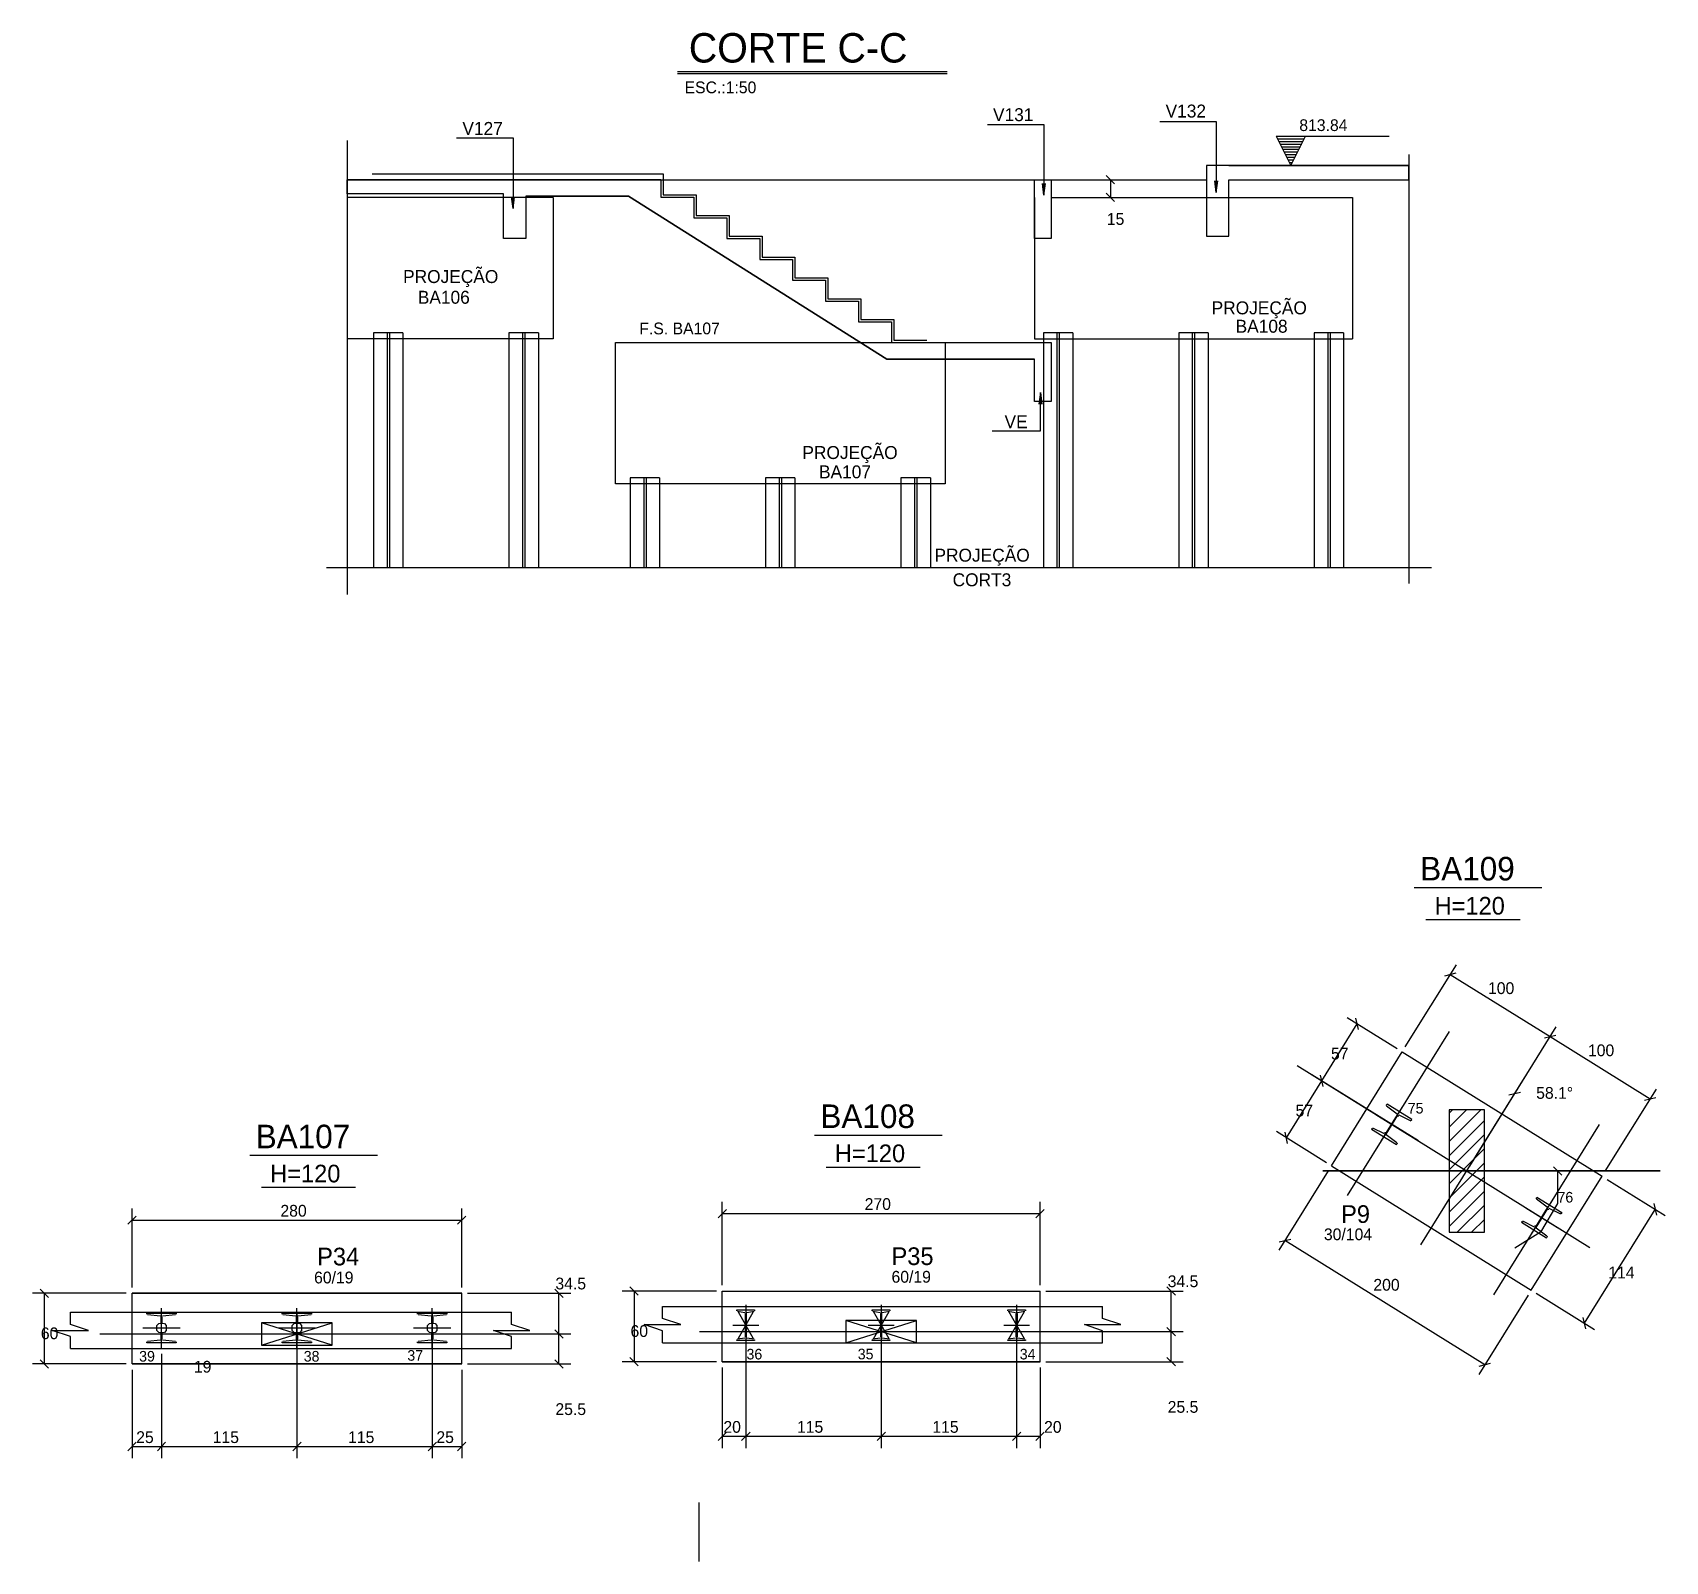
# Model space of a CAD drawing. Header units: metres. Extents: x -5 to 7065, y -6 to 4166.
# Drawn here: x 3870 to 5257, y 666 to 1964 of the extents above; entities that cross this region are included whole.
import ezdxf

# ---------------------------------------------------------------- set-up
doc = ezdxf.new("R2010")
doc.units = ezdxf.units.M

msp = doc.modelspace()

# ---------------------------------------------------------------- linework, layer by layer
at = {"layer": '1', "color": 1}
for p, q in [((5033.8, 1098.7), (5203.6, 993.1)), ((4973.6, 1001.9), (5143.4, 896.3)), ((3954.9, 833.6), (3954.9, 893.6)), ((4234.9, 833.6), (4234.9, 893.6)), ((4456.2, 895.5), (4726.2, 895.5)), ((4456.2, 835.5), (4456.2, 895.5)), ((4726.2, 835.5), (4726.2, 895.5)), ((3902.5, 877.6), (4277.3, 877.6)), ((3902.5, 846.6), (4277.3, 846.6))]:
    msp.add_line(p, q, dxfattribs=at)
for points in [[(3954.9, 893.6), (4234.9, 893.6), (3954.9, 893.6)], [(3954.9, 833.6), (4234.9, 833.6), (3954.9, 833.6)], [(4456.2, 835.5), (4726.2, 835.5), (4456.2, 835.5)]]:
    msp.add_lwpolyline(points, dxfattribs=at)
at = {"layer": '2', "color": 2}
for p, q in [((4782.4, 1843), (4789.4, 1836)), ((4782.4, 1828), (4789.4, 1821)), ((5079.4, 1165.4), (5069.7, 1163.1)), ((4996.8, 1117.6), (4994.5, 1127.3)), ((5164.3, 1112.6), (5154.6, 1110.3)), ((5164.3, 1112.6), (5154.6, 1110.3)), ((4966.7, 1069.2), (4964.4, 1078.9)), ((4966.7, 1069.2), (4964.4, 1078.9)), ((5134.2, 1064.2), (5124.5, 1061.9)), ((5249.2, 1059.7), (5239.5, 1057.5)), ((4936.5, 1020.8), (4934.3, 1030.5)), ((5169.3, 993.9), (5162.2, 1001)), ((3951.4, 952.2), (3958.4, 959.2)), ((4231.4, 952.2), (4238.4, 959.2)), ((4452.7, 957.8), (4459.8, 964.9)), ((4722.7, 957.8), (4729.8, 964.9)), ((5250, 960.1), (5247.7, 969.8)), ((4929.4, 937.4), (4939.1, 939.7)), ((3884, 890), (3876.9, 897.1)), ((4321, 890), (4313.9, 897.1)), ((4377.8, 899), (4384.8, 891.9)), ((4841.1, 891.9), (4834, 899)), ((4321, 855.5), (4313.9, 862.6)), ((4321, 855.5), (4313.9, 862.6)), ((4841.1, 857.4), (4834, 864.5)), ((4841.1, 857.4), (4834, 864.5)), ((5189.8, 863.3), (5187.5, 873)), ((3884, 830), (3876.9, 837.1)), ((4321, 830), (4313.9, 837.1)), ((4377.8, 839), (4384.8, 831.9)), ((4841.1, 831.9), (4834, 839)), ((5099.2, 831.8), (5108.9, 834.1)), ((3951.4, 759.9), (3958.4, 767)), ((3976.4, 759.9), (3983.4, 767)), ((3976.4, 759.9), (3983.4, 767)), ((4091.4, 759.9), (4098.4, 767)), ((4091.4, 759.9), (4098.4, 767)), ((4206.4, 759.9), (4213.4, 767)), ((4206.4, 759.9), (4213.4, 767)), ((4231.4, 759.9), (4238.4, 767)), ((4452.7, 768.5), (4459.8, 775.6)), ((4472.7, 768.5), (4479.8, 775.6)), ((4472.7, 768.5), (4479.8, 775.6)), ((4587.7, 768.5), (4594.8, 775.6)), ((4587.7, 768.5), (4594.8, 775.6)), ((4702.7, 768.5), (4709.8, 775.6)), ((4702.7, 768.5), (4709.8, 775.6)), ((4722.7, 768.5), (4729.8, 775.6))]:
    msp.add_line(p, q, dxfattribs=at)
at = {"layer": '3', "color": 3}
for p, q in [((4926.7, 1876.5), (4939.2, 1851.5)), ((4926.7, 1876.5), (5022.7, 1876.5)), ((4927.8, 1874.3), (4950.6, 1874.3)), ((4939.2, 1851.5), (4951.7, 1876.5)), ((4929, 1872), (4949.5, 1872)), ((4930.1, 1869.8), (4948.4, 1869.8)), ((4931.2, 1867.6), (4947.3, 1867.6)), ((4932.3, 1865.4), (4946.1, 1865.4)), ((4933.4, 1863.1), (4945, 1863.1)), ((4934.5, 1860.9), (4943.9, 1860.9)), ((4935.6, 1858.7), (4942.8, 1858.7)), ((4936.8, 1856.4), (4941.7, 1856.4)), ((4937.9, 1854.2), (4940.6, 1854.2)), ((4404, 1839.5), (4867.5, 1839.5)), ((4312.5, 1824.5), (4137.5, 1824.5)), ((4312.5, 1824.5), (4312.5, 1704.5)), ((4721.5, 1824.5), (4721.5, 1704.5)), ((4735.5, 1824.5), (4991.5, 1824.5)), ((4991.5, 1824.5), (4991.5, 1704.5)), ((4312.5, 1704.5), (4137.5, 1704.5)), ((4365.5, 1701.2), (4600, 1701.2)), ((4365.5, 1581.2), (4365.5, 1701.2)), ((4645.5, 1701.2), (4645.5, 1581.2)), ((4721.5, 1704.5), (4991.5, 1704.5)), ((4645.5, 1581.2), (4365.5, 1581.2)), ((5054, 1211.2), (5133.9, 1211.2)), ((4973.6, 1001.9), (5033.8, 1098.7)), ((5073.6, 1046.6), (5076.5, 1049.5)), ((5073.6, 1034.6), (5088.5, 1049.5)), ((5073.6, 1022.6), (5100.5, 1049.5)), ((5073.6, 1010.5), (5103.6, 1040.5)), ((5073.6, 998.5), (5103.6, 1028.5)), ((5073.6, 986.5), (5103.6, 1016.5)), ((4544.6, 1000.8), (4624.4, 1000.8)), ((5073.6, 974.5), (5103.6, 1004.5)), ((5073.6, 962.5), (5103.6, 992.5)), ((5143.4, 896.3), (5203.6, 993.1)), ((4064.9, 983.7), (4144.7, 983.7)), ((5073.6, 950.4), (5103.6, 980.4)), ((5080.6, 945.5), (5103.6, 968.4)), ((5092.7, 945.5), (5103.6, 956.4)), ((4436.2, 715.9), (4436.2, 665.9))]:
    msp.add_line(p, q, dxfattribs=at)
for points in [[(4405.4, 882.5), (4779.3, 882.5)], [(4405.4, 851.5), (4779.3, 851.5)]]:
    msp.add_lwpolyline(points, dxfattribs=at)
at = {"layer": '4', "color": 4}
for p, q in [((5044, 1238.3), (5152.4, 1238.3)), ((4534.6, 1027.9), (4643, 1027.9)), ((4054.9, 1010.8), (4163.3, 1010.8))]:
    msp.add_line(p, q, dxfattribs=at)
at = {"layer": '6', "color": 6}
for p, q in [((4418.3, 1931.6), (4647.4, 1931.6)), ((4418.3, 1929.8), (4647.4, 1929.8)), ((4886.5, 1851.5), (4867.5, 1851.5)), ((4867.5, 1851.5), (4867.5, 1791.5)), ((4886.5, 1851.5), (5039.3, 1851.5)), ((4404, 1839.5), (4137.5, 1839.5)), ((4404, 1839.5), (4404, 1824.8)), ((4721.5, 1839.5), (4735.5, 1839.5)), ((4721.5, 1789.5), (4721.5, 1839.5)), ((4735.5, 1839.5), (4735.5, 1789.5)), ((4886.5, 1839.5), (5039.3, 1839.5)), ((4886.5, 1791.5), (4886.5, 1839.5)), ((4270.5, 1827.5), (4137.5, 1827.5)), ((4270.5, 1789.5), (4270.5, 1827.5)), ((4289.5, 1825.5), (4376.7, 1825.5)), ((4289.5, 1825.5), (4289.5, 1789.5)), ((4376.7, 1825.5), (4596, 1687.2)), ((4404, 1824.8), (4432, 1824.8)), ((4432, 1824.8), (4432, 1807.2)), ((4432, 1807.2), (4460, 1807.2)), ((4432, 1807.2), (4460, 1807.2)), ((4460, 1807.2), (4460, 1789.5)), ((4289.5, 1789.5), (4270.5, 1789.5)), ((4460, 1789.5), (4488, 1789.5)), ((4460, 1789.5), (4488, 1789.5)), ((4488, 1789.5), (4488, 1771.8)), ((4735.5, 1789.5), (4721.5, 1789.5)), ((4867.5, 1791.5), (4886.5, 1791.5)), ((4488, 1771.8), (4516, 1771.8)), ((4488, 1771.8), (4516, 1771.8)), ((4516, 1771.8), (4516, 1754.2)), ((4516, 1754.2), (4544, 1754.2)), ((4516, 1754.2), (4544, 1754.2)), ((4544, 1754.2), (4544, 1736.5)), ((4544, 1736.5), (4572, 1736.5)), ((4544, 1736.5), (4572, 1736.5)), ((4572, 1736.5), (4572, 1718.8)), ((4572, 1718.8), (4600, 1718.8)), ((4600, 1718.8), (4600, 1701.2)), ((4600, 1701.2), (4721.5, 1701.2)), ((4721.5, 1701.2), (4735.5, 1701.2)), ((4735.5, 1701.2), (4735.5, 1651.2)), ((4596, 1687.2), (4721.5, 1687.2)), ((4721.5, 1651.2), (4721.5, 1687.2)), ((4735.5, 1651.2), (4721.5, 1651.2)), ((5020.9, 1054.3), (5020.5, 1053.7)), ((5042.1, 1041.1), (5020.9, 1054.3)), ((5011.4, 1045.5), (5038.4, 1028.7)), ((5016, 1022.8), (5033.8, 1051.4)), ((5029.6, 1045.3), (5019.6, 1029.3)), ((5020.2, 1028.8), (5030.2, 1044.9)), ((5020.6, 1052.9), (5029.5, 1046.1)), ((5031, 1045.2), (5041, 1040.2)), ((5041.7, 1040.5), (5042.1, 1041.1)), ((5008.1, 1033.7), (5007.7, 1033.1)), ((5007.7, 1033.1), (5028.9, 1019.9)), ((5018.8, 1029), (5008.8, 1034)), ((5029.2, 1021.3), (5020.3, 1028.1)), ((5028.9, 1019.9), (5029.3, 1020.5)), ((5143.4, 943.6), (5161.2, 972.2)), ((5148.3, 975.1), (5147.9, 974.4)), ((5147.9, 973.7), (5156.8, 966.9)), ((5169.5, 961.9), (5148.3, 975.1)), ((5138.8, 966.3), (5165.8, 949.5)), ((5156.9, 966.1), (5146.9, 950)), ((5147.6, 949.6), (5157.6, 965.7)), ((5158.3, 966), (5168.4, 961)), ((5169.1, 961.2), (5169.5, 961.9)), ((5135.5, 954.5), (5135.1, 953.9)), ((5135.1, 953.9), (5156.3, 940.7)), ((5146.2, 949.8), (5136.2, 954.8)), ((5156.6, 942.1), (5147.7, 948.9)), ((5156.3, 940.7), (5156.7, 941.3)), ((3967.4, 876.6), (3992.4, 876.6)), ((3967.4, 875.8), (3967.4, 876.6)), ((3979, 874.1), (3967.9, 875.2)), ((3979.9, 847.2), (3979.9, 880.9)), ((3991.9, 875.2), (3980.8, 874.1)), ((3992.4, 876.6), (3992.4, 875.8)), ((4082.4, 876.6), (4107.4, 876.6)), ((4082.4, 875.8), (4082.4, 876.6)), ((4094, 874.1), (4082.9, 875.2)), ((4094.9, 847.2), (4094.9, 880.9)), ((4106.9, 875.2), (4095.8, 874.1)), ((4107.4, 876.6), (4107.4, 875.8)), ((4197.4, 876.6), (4222.4, 876.6)), ((4197.4, 875.8), (4197.4, 876.6)), ((4209, 874.1), (4197.9, 875.2)), ((4209.9, 847.2), (4209.9, 880.9)), ((4221.9, 875.2), (4210.8, 874.1)), ((4222.4, 876.6), (4222.4, 875.8)), ((4468.7, 879.5), (4483.7, 879.5)), ((4468.7, 878.7), (4468.7, 879.5)), ((4475.4, 877), (4469.2, 878.1)), ((4482.9, 854.9), (4469.6, 878)), ((4469.6, 854.9), (4482.9, 878)), ((4475.9, 856.5), (4475.9, 876.4)), ((4476.2, 883.8), (4476.2, 849.1)), ((4476.6, 876.4), (4476.6, 856.5)), ((4483.3, 878.1), (4477.1, 877)), ((4483.7, 879.5), (4483.7, 878.7)), ((4583.7, 879.5), (4598.7, 879.5)), ((4583.7, 878.7), (4583.7, 879.5)), ((4590.4, 877), (4584.2, 878.1)), ((4597.9, 854.9), (4584.6, 878)), ((4584.6, 854.9), (4597.9, 878)), ((4590.9, 856.5), (4590.9, 876.4)), ((4591.2, 883.8), (4591.2, 849.1)), ((4591.6, 876.4), (4591.6, 856.5)), ((4598.3, 878.1), (4592.1, 877)), ((4598.7, 879.5), (4598.7, 878.7)), ((4698.7, 879.5), (4713.7, 879.5)), ((4698.7, 878.7), (4698.7, 879.5)), ((4705.4, 877), (4699.2, 878.1)), ((4712.9, 854.9), (4699.6, 878)), ((4699.6, 854.9), (4712.9, 878)), ((4705.9, 856.5), (4705.9, 876.4)), ((4706.2, 883.8), (4706.2, 849.1)), ((4706.6, 876.4), (4706.6, 856.5)), ((4713.3, 878.1), (4707.1, 877)), ((4713.7, 879.5), (4713.7, 878.7)), ((3995.8, 864.1), (3964, 864.1)), ((3979.5, 868.1), (3979.5, 873.5)), ((3979.5, 854.6), (3979.5, 860.1)), ((3980.3, 860.1), (3980.3, 854.6)), ((4110.8, 864.1), (4079, 864.1)), ((4094.5, 868.1), (4094.5, 873.5)), ((4094.5, 854.6), (4094.5, 860.1)), ((4095.3, 860.1), (4095.3, 854.6)), ((4225.8, 864.1), (4194, 864.1)), ((4209.5, 868.1), (4209.5, 873.5)), ((4209.5, 854.6), (4209.5, 860.1)), ((4210.3, 860.1), (4210.3, 854.6)), ((4465.3, 866.5), (4487.2, 866.5)), ((4580.3, 866.5), (4602.2, 866.5)), ((4695.3, 866.5), (4717.2, 866.5)), ((3967.4, 851.6), (3967.4, 852.3)), ((3992.4, 851.6), (3967.4, 851.6)), ((3967.9, 852.9), (3979, 854)), ((3980.8, 854), (3991.9, 852.9)), ((3992.4, 852.3), (3992.4, 851.6)), ((4082.4, 851.6), (4082.4, 852.3)), ((4107.4, 851.6), (4082.4, 851.6)), ((4082.9, 852.9), (4094, 854)), ((4095.8, 854), (4106.9, 852.9)), ((4107.4, 852.3), (4107.4, 851.6)), ((4197.4, 851.6), (4197.4, 852.3)), ((4222.4, 851.6), (4197.4, 851.6)), ((4197.9, 852.9), (4209, 854)), ((4210.8, 854), (4221.9, 852.9)), ((4222.4, 852.3), (4222.4, 851.6)), ((4468.7, 853.5), (4468.7, 854.2)), ((4483.7, 853.5), (4468.7, 853.5)), ((4469.2, 854.8), (4475.4, 855.9)), ((4477.1, 855.9), (4483.3, 854.8)), ((4483.7, 854.2), (4483.7, 853.5)), ((4583.7, 853.5), (4583.7, 854.2)), ((4598.7, 853.5), (4583.7, 853.5)), ((4584.2, 854.8), (4590.4, 855.9)), ((4592.1, 855.9), (4598.3, 854.8)), ((4598.7, 854.2), (4598.7, 853.5)), ((4698.7, 853.5), (4698.7, 854.2)), ((4713.7, 853.5), (4698.7, 853.5)), ((4699.2, 854.8), (4705.4, 855.9)), ((4707.1, 855.9), (4713.3, 854.8)), ((4713.7, 854.2), (4713.7, 853.5))]:
    msp.add_line(p, q, dxfattribs=at)
for points in [[(5020.5, 1053), (5020.4, 1053.1), (5020.4, 1053.2), (5020.4, 1053.3), (5020.4, 1053.5), (5020.5, 1053.7), (5020.6, 1053.8)], [(5029.6, 1046), (5029.6, 1045.9), (5029.7, 1045.8), (5029.7, 1045.7), (5029.7, 1045.5), (5029.6, 1045.3), (5029.5, 1045.2)], [(5031, 1044), (5030.9, 1044), (5030.8, 1044), (5030.8, 1044), (5030.5, 1044), (5030.3, 1044.1), (5030.2, 1044.3)], [(5041, 1041.4), (5041, 1041.4), (5041.1, 1041.4), (5041.2, 1041.4), (5041.4, 1041.4), (5041.6, 1041.3), (5041.7, 1041.1)], [(5008.8, 1032.8), (5008.7, 1032.8), (5008.7, 1032.8), (5008.6, 1032.8), (5008.4, 1032.8), (5008.2, 1032.9), (5008.1, 1033.1)], [(5018.8, 1030.2), (5018.9, 1030.2), (5019, 1030.2), (5019, 1030.2), (5019.3, 1030.2), (5019.5, 1030.1), (5019.6, 1029.9)], [(5020.2, 1028.2), (5020.2, 1028.3), (5020.1, 1028.4), (5020.1, 1028.5), (5020.1, 1028.7), (5020.2, 1028.8), (5020.3, 1029)], [(5029.3, 1021.2), (5029.4, 1021.1), (5029.4, 1021), (5029.4, 1020.8), (5029.4, 1020.7), (5029.3, 1020.5), (5029.2, 1020.4)], [(5147.9, 973.8), (5147.8, 973.9), (5147.8, 974), (5147.8, 974.1), (5147.8, 974.3), (5147.8, 974.4), (5147.9, 974.6)], [(5156.9, 966.8), (5157, 966.7), (5157, 966.6), (5157, 966.4), (5157, 966.3), (5157, 966.1), (5156.8, 966)], [(5158.3, 964.8), (5158.3, 964.8), (5158.2, 964.7), (5158.1, 964.7), (5157.9, 964.7), (5157.7, 964.9), (5157.6, 965)], [(5168.4, 962.2), (5168.4, 962.2), (5168.5, 962.2), (5168.6, 962.2), (5168.8, 962.2), (5169, 962.1), (5169.1, 961.9)], [(5136.2, 953.6), (5136.1, 953.6), (5136.1, 953.5), (5136, 953.5), (5135.8, 953.5), (5135.6, 953.7), (5135.5, 953.8)], [(5146.2, 951), (5146.3, 951), (5146.3, 951), (5146.4, 951), (5146.6, 951), (5146.8, 950.9), (5146.9, 950.7)], [(5147.6, 949), (5147.5, 949.1), (5147.5, 949.2), (5147.5, 949.3), (5147.5, 949.5), (5147.6, 949.6), (5147.7, 949.7)], [(5156.7, 942), (5156.7, 941.9), (5156.8, 941.7), (5156.8, 941.6), (5156.8, 941.4), (5156.7, 941.3), (5156.6, 941.2)], [(3967.4, 875.8), (3967.4, 876.1), (3967.6, 876.4), (3967.9, 876.4)], [(3991.9, 876.4), (3992.2, 876.4), (3992.4, 876.1), (3992.4, 875.8)], [(4082.4, 875.8), (4082.4, 876.1), (4082.6, 876.4), (4082.9, 876.4)], [(4106.9, 876.4), (4107.2, 876.4), (4107.4, 876.1), (4107.4, 875.8)], [(4197.4, 875.8), (4197.4, 876.1), (4197.6, 876.4), (4197.9, 876.4)], [(4221.9, 876.4), (4222.2, 876.4), (4222.4, 876.1), (4222.4, 875.8)], [(4468.7, 878.7), (4468.7, 879), (4469, 879.3), (4469.2, 879.3)], [(4475.9, 876.4), (4475.9, 876.1), (4475.6, 875.9), (4475.4, 875.8)], [(4477.1, 875.8), (4476.8, 875.9), (4476.6, 876.1), (4476.6, 876.4)], [(4483.3, 879.3), (4483.5, 879.3), (4483.7, 879), (4483.7, 878.7)], [(4583.7, 878.7), (4583.7, 879), (4584, 879.3), (4584.2, 879.3)], [(4590.9, 876.4), (4590.9, 876.1), (4590.6, 875.9), (4590.4, 875.8)], [(4592.1, 875.8), (4591.8, 875.9), (4591.6, 876.1), (4591.6, 876.4)], [(4598.3, 879.3), (4598.5, 879.3), (4598.7, 879), (4598.7, 878.7)], [(4698.7, 878.7), (4698.7, 879), (4699, 879.3), (4699.2, 879.3)], [(4705.9, 876.4), (4705.9, 876.1), (4705.6, 875.9), (4705.4, 875.8)], [(4707.1, 875.8), (4706.8, 875.9), (4706.6, 876.1), (4706.6, 876.4)], [(4713.3, 879.3), (4713.5, 879.3), (4713.7, 879), (4713.7, 878.7)], [(3979.5, 860.1), (3977.5, 860.3), (3975.9, 862), (3975.9, 864.1), (3975.9, 866.1), (3977.5, 867.9), (3979.5, 868.1)], [(3979.5, 873.5), (3979.5, 873.2), (3979.3, 873), (3979, 872.9)], [(3980.3, 873.5), (3980.3, 868.1)], [(3980.8, 872.9), (3980.5, 873), (3980.3, 873.2), (3980.3, 873.5), (3980.3, 873.5), (3980.3, 873.5), (3980.3, 873.5)], [(3980.3, 868.1), (3982.3, 867.9), (3983.9, 866.1), (3983.9, 864.1), (3983.9, 862), (3982.3, 860.3), (3980.3, 860.1)], [(4094.5, 860.1), (4092.5, 860.3), (4090.9, 862), (4090.9, 864.1), (4090.9, 866.1), (4092.5, 867.9), (4094.5, 868.1)], [(4094.5, 873.5), (4094.5, 873.2), (4094.3, 873), (4094, 872.9)], [(4095.3, 873.5), (4095.3, 868.1)], [(4095.8, 872.9), (4095.5, 873), (4095.3, 873.2), (4095.3, 873.5), (4095.3, 873.5), (4095.3, 873.5), (4095.3, 873.5)], [(4095.3, 868.1), (4097.3, 867.9), (4098.9, 866.1), (4098.9, 864.1), (4098.9, 862), (4097.3, 860.3), (4095.3, 860.1)], [(4209.5, 860.1), (4207.5, 860.3), (4205.9, 862), (4205.9, 864.1), (4205.9, 866.1), (4207.5, 867.9), (4209.5, 868.1)], [(4209.5, 873.5), (4209.5, 873.2), (4209.3, 873), (4209, 872.9)], [(4210.3, 873.5), (4210.3, 868.1)], [(4210.8, 872.9), (4210.5, 873), (4210.3, 873.2), (4210.3, 873.5), (4210.3, 873.5), (4210.3, 873.5), (4210.3, 873.5)], [(4210.3, 868.1), (4212.3, 867.9), (4213.9, 866.1), (4213.9, 864.1), (4213.9, 862), (4212.3, 860.3), (4210.3, 860.1)], [(3967.9, 851.7), (3967.6, 851.8), (3967.4, 852), (3967.4, 852.3)], [(3979, 855.2), (3979.3, 855.2), (3979.5, 854.9), (3979.5, 854.6)], [(3980.3, 854.6), (3980.3, 854.9), (3980.5, 855.2), (3980.8, 855.2)], [(3992.4, 852.3), (3992.4, 852), (3992.2, 851.8), (3991.9, 851.7)], [(4082.9, 851.7), (4082.6, 851.8), (4082.4, 852), (4082.4, 852.3)], [(4094, 855.2), (4094.3, 855.2), (4094.5, 854.9), (4094.5, 854.6)], [(4095.3, 854.6), (4095.3, 854.9), (4095.5, 855.2), (4095.8, 855.2)], [(4107.4, 852.3), (4107.4, 852), (4107.2, 851.8), (4106.9, 851.7)], [(4197.9, 851.7), (4197.6, 851.8), (4197.4, 852), (4197.4, 852.3)], [(4209, 855.2), (4209.3, 855.2), (4209.5, 854.9), (4209.5, 854.6)], [(4210.3, 854.6), (4210.3, 854.9), (4210.5, 855.2), (4210.8, 855.2)], [(4222.4, 852.3), (4222.4, 852), (4222.2, 851.8), (4221.9, 851.7)], [(4469.2, 853.6), (4469, 853.7), (4468.7, 853.9), (4468.7, 854.2)], [(4475.4, 857.1), (4475.6, 857.1), (4475.9, 856.8), (4475.9, 856.5), (4475.9, 856.5), (4475.9, 856.5), (4475.9, 856.5)], [(4476.6, 856.5), (4476.6, 856.8), (4476.8, 857.1), (4477.1, 857.1)], [(4483.7, 854.2), (4483.7, 853.9), (4483.5, 853.7), (4483.3, 853.6)], [(4584.2, 853.6), (4584, 853.7), (4583.7, 853.9), (4583.7, 854.2)], [(4590.4, 857.1), (4590.6, 857.1), (4590.9, 856.8), (4590.9, 856.5), (4590.9, 856.5), (4590.9, 856.5), (4590.9, 856.5)], [(4591.6, 856.5), (4591.6, 856.8), (4591.8, 857.1), (4592.1, 857.1)], [(4598.7, 854.2), (4598.7, 853.9), (4598.5, 853.7), (4598.3, 853.6)], [(4699.2, 853.6), (4699, 853.7), (4698.7, 853.9), (4698.7, 854.2)], [(4705.4, 857.1), (4705.6, 857.1), (4705.9, 856.8), (4705.9, 856.5), (4705.9, 856.5), (4705.9, 856.5), (4705.9, 856.5)], [(4706.6, 856.5), (4706.6, 856.8), (4706.8, 857.1), (4707.1, 857.1)], [(4713.7, 854.2), (4713.7, 853.9), (4713.5, 853.7), (4713.3, 853.6)]]:
    msp.add_lwpolyline(points, dxfattribs=at)
at = {"layer": '7', "color": 7}
for points in [[(5073.6, 945.5), (5103.6, 945.5), (5103.6, 1049.5), (5073.6, 1049.5), (5073.6, 945.5)], [(4064.9, 849.6), (4124.9, 849.6), (4124.9, 868.6), (4064.9, 868.6), (4064.9, 849.6)], [(4561.2, 851.5), (4621.2, 851.5), (4621.2, 870.5), (4561.2, 870.5), (4561.2, 851.5)]]:
    msp.add_lwpolyline(points, dxfattribs=at)
at = {"layer": '8', "color": 8}
for points in [[(5039.3, 1851.5), (4867.5, 1851.5), (4867.5, 1791.5), (4886.5, 1791.5), (4886.5, 1839.5), (5039.3, 1839.5), (5039.3, 1851.5)], [(4137.5, 1839.5), (4404, 1839.5), (4404, 1824.8), (4432, 1824.8), (4432, 1807.2), (4460, 1807.2), (4460, 1789.5), (4488, 1789.5), (4488, 1771.8), (4516, 1771.8), (4516, 1754.2), (4544, 1754.2), (4544, 1736.5), (4572, 1736.5), (4572, 1718.8), (4600, 1718.8), (4600, 1701.2), (4735.5, 1701.2), (4735.5, 1651.2), (4721.5, 1651.2), (4721.5, 1687.2), (4596, 1687.2), (4376.7, 1825.5), (4289.5, 1825.5), (4289.5, 1789.5), (4270.5, 1789.5), (4270.5, 1827.5), (4137.5, 1827.5), (4137.5, 1839.5)], [(4721.5, 1839.5), (4735.5, 1839.5), (4735.5, 1789.5), (4721.5, 1789.5), (4721.5, 1839.5)]]:
    msp.add_lwpolyline(points, dxfattribs=at)
at = {"layer": '9', "color": 9}
for p, q in [((4137.5, 1872.8), (4137.5, 1487.2)), ((5039.3, 1861.1), (5039.3, 1496.6)), ((4158.9, 1844.5), (4406, 1844.5)), ((4406, 1844.5), (4406, 1826.8)), ((4784, 1839.5), (4795.9, 1839.5)), ((4785.9, 1839.5), (4785.9, 1824.5)), ((4406, 1826.8), (4434, 1826.8)), ((4434, 1826.8), (4434, 1809.2)), ((4785.6, 1824.5), (4795.9, 1824.5)), ((4434, 1809.2), (4462, 1809.2)), ((4434, 1809.2), (4462, 1809.2)), ((4462, 1809.2), (4462, 1791.5)), ((4462, 1791.5), (4490, 1791.5)), ((4462, 1791.5), (4490, 1791.5)), ((4490, 1791.5), (4490, 1773.8)), ((4490, 1773.8), (4518, 1773.8)), ((4490, 1773.8), (4518, 1773.8)), ((4518, 1773.8), (4518, 1756.2)), ((4518, 1756.2), (4546, 1756.2)), ((4518, 1756.2), (4546, 1756.2)), ((4546, 1756.2), (4546, 1738.5)), ((4546, 1738.5), (4574, 1738.5)), ((4546, 1738.5), (4574, 1738.5)), ((4574, 1738.5), (4574, 1720.8)), ((4574, 1720.8), (4602, 1720.8)), ((4602, 1720.8), (4602, 1703.2)), ((4185, 1709.5), (4160, 1709.5)), ((4160, 1709.5), (4160, 1510.1)), ((4171.5, 1709.5), (4171.5, 1510.1)), ((4173.5, 1709.5), (4173.5, 1510.1)), ((4185, 1709.5), (4185, 1510.1)), ((4300, 1709.5), (4275, 1709.5)), ((4275, 1709.5), (4275, 1510.1)), ((4286.5, 1709.5), (4286.5, 1510.1)), ((4288.5, 1709.5), (4288.5, 1510.1)), ((4300, 1709.5), (4300, 1510.1)), ((4754, 1709.5), (4729, 1709.5)), ((4729, 1709.5), (4729, 1510.1)), ((4740.5, 1709.5), (4740.5, 1510.1)), ((4742.5, 1709.5), (4742.5, 1510.1)), ((4754, 1709.5), (4754, 1510.1)), ((4869, 1709.5), (4844, 1709.5)), ((4844, 1709.5), (4844, 1510.1)), ((4855.5, 1709.5), (4855.5, 1510.1)), ((4857.5, 1709.5), (4857.5, 1510.1)), ((4869, 1709.5), (4869, 1510.1)), ((4984, 1709.5), (4959, 1709.5)), ((4959, 1709.5), (4959, 1510.1)), ((4970.5, 1709.5), (4970.5, 1510.1)), ((4972.5, 1709.5), (4972.5, 1510.1)), ((4984, 1709.5), (4984, 1510.1)), ((4602, 1703.2), (4630, 1703.2)), ((4403, 1586.2), (4378, 1586.2)), ((4378, 1586.2), (4378, 1510.1)), ((4389.5, 1586.2), (4389.5, 1510.1)), ((4391.5, 1586.2), (4391.5, 1510.1)), ((4403, 1586.2), (4403, 1510.1)), ((4518, 1586.2), (4493, 1586.2)), ((4493, 1586.2), (4493, 1510.1)), ((4504.5, 1586.2), (4504.5, 1510.1)), ((4506.5, 1586.2), (4506.5, 1510.1)), ((4518, 1586.2), (4518, 1510.1)), ((4633, 1586.2), (4608, 1586.2)), ((4608, 1586.2), (4608, 1510.1)), ((4619.5, 1586.2), (4619.5, 1510.1)), ((4621.5, 1586.2), (4621.5, 1510.1)), ((4633, 1586.2), (4633, 1510.1)), ((4120.1, 1510.1), (5058.8, 1510.1)), ((5036.4, 1102.9), (5079.8, 1172.7)), ((5159.5, 1111.4), (5074.5, 1164.2)), ((5029.5, 1101.3), (4987.1, 1127.7)), ((4965.5, 1074), (4995.6, 1122.4)), ((4987.3, 976.6), (5074, 1116.1)), ((5091.2, 1001.7), (5164.7, 1119.9)), ((5244.4, 1058.6), (5159.5, 1111.4)), ((4944.5, 1087.1), (5193.1, 932.5)), ((4935.4, 1025.6), (4965.5, 1074)), ((5047.5, 1023), (4957, 1079.3)), ((5049.6, 934.9), (5137.7, 1076.5)), ((5206.2, 997.3), (5249.7, 1067.1)), ((5091.2, 1001.7), (5118.8, 1046.1)), ((4969.4, 1004.5), (4926.9, 1030.9)), ((5111.6, 892.4), (5201.4, 1036.9)), ((4971, 997.6), (4929, 930.1)), ((5093.6, 997.5), (5145.8, 997.5)), ((5207.9, 990.4), (5257.3, 959.7)), ((4456.2, 900.5), (4456.2, 971.4)), ((4726.2, 900.5), (4726.2, 971.4)), ((3954.9, 898.6), (3954.9, 965.7)), ((4234.9, 898.6), (4234.9, 965.7)), ((4456.2, 961.4), (4726.2, 961.4)), ((5188.6, 868.1), (5248.8, 964.9)), ((3954.9, 955.7), (4234.9, 955.7)), ((4934.2, 938.6), (5104, 833)), ((3949.9, 893.6), (3870.4, 893.6)), ((3880.4, 833.6), (3880.4, 893.6)), ((4239.9, 893.6), (4327.5, 893.6)), ((4317.5, 859.1), (4317.5, 893.6)), ((4451.2, 895.5), (4371.3, 895.5)), ((4381.3, 895.5), (4381.3, 835.5)), ((4731.2, 895.5), (4847.6, 895.5)), ((4837.6, 861), (4837.6, 895.5)), ((5140.8, 892), (5098.8, 824.5)), ((5147.6, 893.6), (5197.1, 862.9)), ((4094.9, 875.9), (4094.9, 753.4)), ((4209.9, 875.9), (4209.9, 753.4)), ((4476.2, 878.8), (4476.2, 762.1)), ((4591.2, 878.8), (4591.2, 762.1)), ((4706.2, 878.8), (4706.2, 762.1)), ((4064.9, 849.6), (4124.9, 868.6)), ((4124.9, 849.6), (4064.9, 868.6)), ((4437, 861), (4847.6, 861)), ((4561.2, 851.5), (4621.2, 870.5)), ((4621.2, 851.5), (4561.2, 870.5)), ((4837.6, 835.5), (4837.6, 861)), ((3927.6, 859.1), (4327.5, 859.1)), ((4317.5, 833.6), (4317.5, 859.1)), ((3949.9, 833.6), (3870.4, 833.6)), ((3979.9, 842.2), (3979.9, 753.4)), ((4239.9, 833.6), (4327.5, 833.6)), ((4451.2, 835.5), (4371.3, 835.5)), ((4731.2, 835.5), (4847.6, 835.5)), ((3954.9, 828.6), (3954.9, 753.4)), ((4234.9, 828.6), (4234.9, 753.4)), ((4456.2, 830.5), (4456.2, 762.1)), ((4726.2, 830.5), (4726.2, 762.1)), ((3954.9, 763.4), (3979.9, 763.4)), ((3979.9, 763.4), (4094.9, 763.4)), ((4094.9, 763.4), (4209.9, 763.4)), ((4209.9, 763.4), (4234.9, 763.4)), ((4456.2, 772.1), (4476.2, 772.1)), ((4476.2, 772.1), (4591.2, 772.1)), ((4591.2, 772.1), (4706.2, 772.1)), ((4706.2, 772.1), (4726.2, 772.1))]:
    msp.add_line(p, q, dxfattribs=at)
for points in [[(4681.5, 1886.6), (4729.5, 1886.6), (4729.5, 1826.3), (4728.2, 1836.2), (4729.5, 1826.3), (4730.9, 1836.2)], [(4827.9, 1888.9), (4875.9, 1888.9), (4875.9, 1828.7), (4874.6, 1838.6), (4875.9, 1828.7), (4877.2, 1838.6)], [(4230.5, 1875.2), (4278.5, 1875.2), (4278.5, 1815), (4277.2, 1824.9), (4278.5, 1815), (4279.8, 1824.9)], [(4685.4, 1626.3), (4726.5, 1626.3), (4726.5, 1658.7), (4727.8, 1648.8), (4726.5, 1658.7), (4725.2, 1648.8)], [(4966.4, 997.5), (5253, 997.5), (4966.4, 997.5)], [(5165.8, 997.5), (5165.8, 969.8), (5151.2, 945.5), (5129.4, 931.9)], [(3902.5, 846.6), (3902.5, 856.9), (3887, 862.1), (3918, 862.1), (3902.5, 867.2), (3902.5, 877.6)], [(4277.3, 846.6), (4277.3, 856.9), (4261.8, 862.1), (4292.8, 862.1), (4277.3, 867.2), (4277.3, 877.6)], [(4405.4, 851.5), (4405.4, 861.8), (4389.9, 867), (4420.9, 867), (4405.4, 872.1), (4405.4, 882.5)], [(4779.3, 851.5), (4779.3, 861.8), (4763.8, 867), (4794.8, 867), (4779.3, 872.1), (4779.3, 882.5)]]:
    msp.add_lwpolyline(points, dxfattribs=at)

# ---------------------------------------------------------------- texts
at = {"layer": '2', "color": 2}
for s, p in [('ESC.:1:50', (4424.2, 1913)), ('15', (4782.9, 1801.2)), ('100', (5106.7, 1147.8)), ('57', (4973.3, 1092.2)), ('100', (5191.6, 1095)), ('58.1%%d', (5147.6, 1058.8)), ('57', (4943.2, 1043.8)), ('270', (4577.2, 964.4)), ('280', (4080.9, 958.7)), ('114', (5208.8, 906.2)), ('34.5', (4314.5, 896.9)), ('34.5', (4834.6, 898.8)), ('200', (5009.3, 895.8)), ('60', (3877.4, 854.6)), ('60', (4378.3, 856.5)), ('19', (4007.4, 826.2)), ('25.5', (4314.5, 790.2)), ('25.5', (4834.6, 792.1)), ('20', (4457.2, 775.1)), ('115', (4519.7, 775.1)), ('115', (4634.7, 775.1)), ('20', (4729.6, 775.1)), ('25', (3958.4, 766.4)), ('115', (4023.4, 766.4)), ('115', (4138.4, 766.4)), ('25', (4213.4, 766.4))]:
    msp.add_text(s, height=10, dxfattribs=at).set_placement(p)
at = {"layer": '3', "color": 3}
for s, height, p in [('V131', 11, (4686.2, 1889.3)), ('V132', 11, (4832.8, 1892.4)), ('V127', 11, (4235.5, 1877.6)), ('813.84', 10, (4946.4, 1880.9)), ('PROJEÇÃO', 11, (4185.1, 1751.8)), ('BA106', 11, (4197.6, 1734.2)), ('PROJEÇÃO', 11, (4871.9, 1725.2)), ('BA108', 11, (4892.3, 1709.6)), ('F.S. BA107', 10, (4385.8, 1708.2)), ('VE', 11, (4696, 1628.5)), ('PROJEÇÃO', 11, (4524.3, 1602.3)), ('BA107', 11, (4538.4, 1585.9)), ('PROJEÇÃO', 11, (4636.5, 1515.1)), ('CORT3', 11, (4651.9, 1494.2)), ('H=120', 15, (5061.3, 1215.3)), ('75', 9, (5038.5, 1046.3)), ('H=120', 15, (4551.9, 1005)), ('H=120', 15, (4072.2, 987.8)), ('76', 9, (5165.7, 970.7)), ('30/104', 10, (4967.3, 938.7)), ('60/19', 10, (4109.5, 902)), ('60/19', 10, (4600, 902.6)), ('36', 9, (4476.8, 837.4)), ('35', 9, (4571.3, 837.5)), ('34', 9, (4708.9, 837.4)), ('39', 9, (3960.9, 835.6)), ('38', 9, (4100.7, 835.6)), ('37', 9, (4188.7, 836.3))]:
    msp.add_text(s, height=height, dxfattribs=at).set_placement(p)
at = {"layer": '4', "color": 4}
for s, height, p in [('BA109', 20, (5049.1, 1244.3)), ('BA108', 20, (4539.6, 1034)), ('BA107', 20, (4059.9, 1016.8)), ('P9', 15, (4981.9, 953.4)), ('P34', 15, (4112.1, 917.3)), ('P35', 15, (4600, 917.6))]:
    msp.add_text(s, height=height, dxfattribs=at).set_placement(p)
at = {"layer": '6', "color": 6}
msp.add_text('CORTE C-C', height=25, dxfattribs=at).set_placement((4427.8, 1939.1))

doc.saveas('drawing.dxf')
